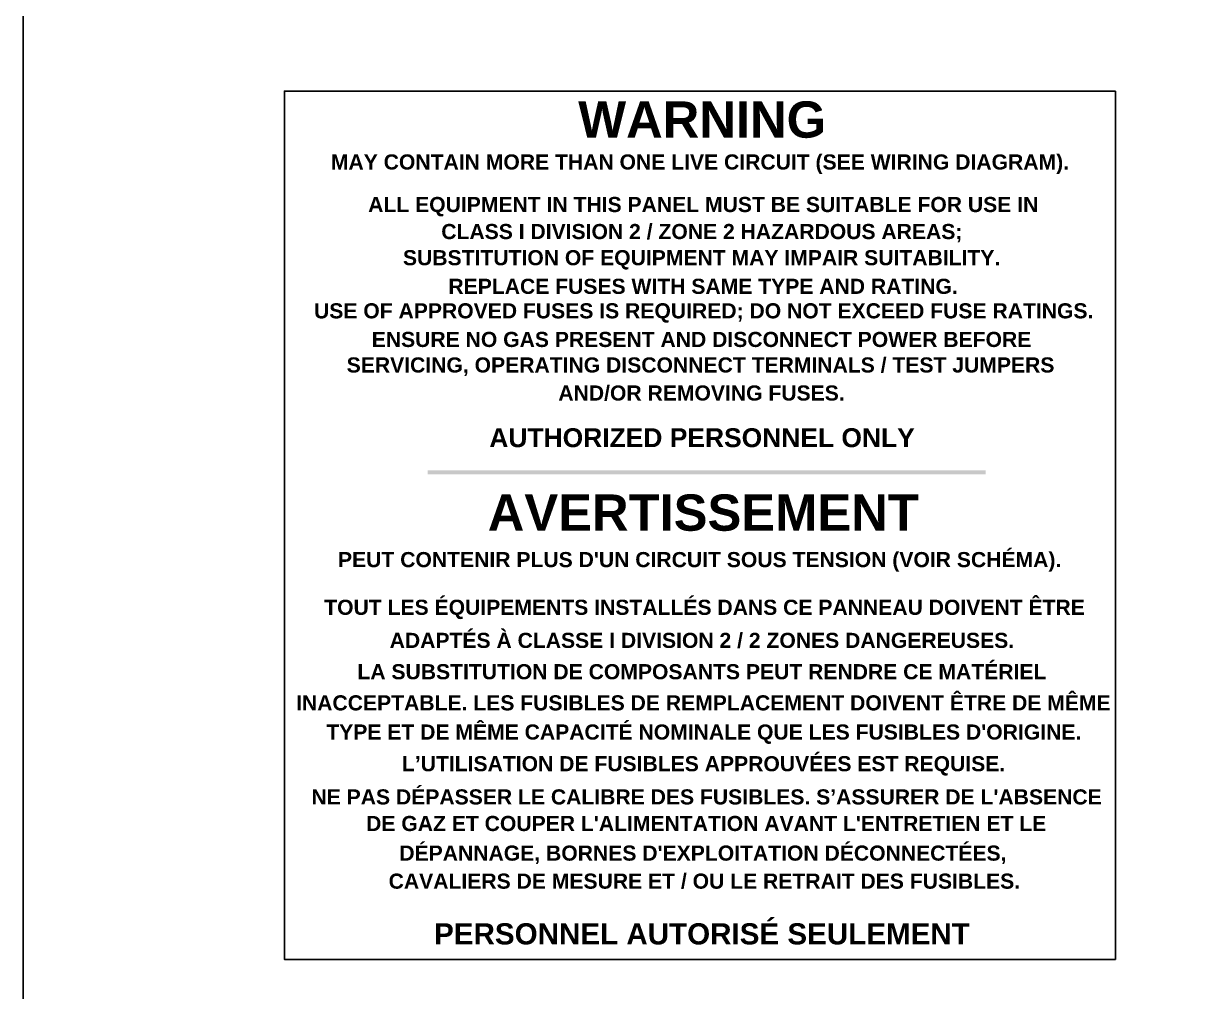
# Model space of a CAD drawing. Extents: x 4695 to 5539, y 0 to 536.
# Drawn here: x 4695 to 4886.9, y 215.5 to 375.9 of the extents above; entities that cross this region are included whole.
import ezdxf

# ---------------------------------------------------------------- set-up
doc = ezdxf.new("R2010")
doc.units = 0
doc.header["$LTSCALE"] = 10
doc.header["$MEASUREMENT"] = 0
doc.layers.add('G02-1-PRDXXXX-E-MRIO-01-P01-01$0$ANNOTATION', color=7, linetype='Continuous')
doc.layers.add('G02-1-PRDXXXX-E-MRIO-01-P01-01$0$TITLE', color=7, linetype='Continuous')
doc.layers.add('G02-1-PRDXXXX-E-MRIO-01-P01-01$0$View', color=251, linetype='Continuous', plot=False)
doc.styles.add('G02-1-PRDXXXX-E-MRIO-01-P01-01$0$PDF Swiss721BT Bold', font='arialbd.ttf')

# ---------------------------------------------------------------- blocks, each defined once
blk = doc.blocks.new('G02-1-PRDXXXX-E-MRIO-01-P01-01$0$DV-54809-ZX-210-002')
at = {"layer": 'G02-1-PRDXXXX-E-MRIO-01-P01-01$0$ANNOTATION', "lineweight": 25}
blk.add_lwpolyline([(180.94, 364.68), (180.94, 220.82), (43.27, 220.82), (43.27, 364.68)], close=True, dxfattribs=at)
at = {"layer": 'G02-1-PRDXXXX-E-MRIO-01-P01-01$0$ANNOTATION', "transparency": 33554559}
for points in [[(66.98, 301.86), (66.98, 301.18), (159.44, 301.86)], [(66.98, 301.18), (159.44, 301.86), (159.44, 301.18)]]:
    blk.add_solid(points, dxfattribs=at)
at = {"layer": 'G02-1-PRDXXXX-E-MRIO-01-P01-01$0$ANNOTATION', "attachment_point": 4, "style": 'G02-1-PRDXXXX-E-MRIO-01-P01-01$0$PDF Swiss721BT Bold'}
for s, insert, char_height in [('WARNING', (91.95, 359.91), 6.013), ('MAY CONTAIN MORE THAN ONE LIVE CIRCUIT (SEE WIRING DIAGRAM).', (50.97, 352.55), 2.5053), ('ALL EQUIPMENT IN THIS PANEL MUST BE SUITABLE FOR USE IN', (57.15, 345.52), 2.5053), ('CLASS I DIVISION 2 / ZONE 2 HAZARDOUS AREAS;', (69.26, 341.12), 2.5053), ('SUBSTITUTION OF EQUIPMENT MAY IMPAIR SUITABILITY.', (62.91, 336.71), 2.5053), ('REPLACE FUSES WITH SAME TYPE AND RATING.', (70.44, 332.31), 2.5053), ('USE OF APPROVED FUSES IS REQUIRED; DO NOT EXCEED FUSE RATINGS.', (48.18, 327.91), 2.5053), ('ENSURE NO GAS PRESENT AND DISCONNECT POWER BEFORE', (57.74, 323.51), 2.5053), ('SERVICING, OPERATING DISCONNECT TERMINALS / TEST JUMPERS', (53.59, 319.02), 2.5053), ('AND/OR REMOVING FUSES.', (88.65, 314.62), 2.5053), ('AUTHORIZED PERSONNEL ONLY', (77.22, 307.23), 3.1316), ('AVERTISSEMENT', (76.96, 294.8), 6.013), ("PEUT CONTENIR PLUS D'UN CIRCUIT SOUS TENSION (VOIR SCHÉMA).", (52.15, 286.68), 2.5054), ('TOUT LES ÉQUIPEMENTS INSTALLÉS DANS CE PANNEAU DOIVENT ÊTRE', (49.87, 278.8), 2.5054), ('ADAPTÉS À CLASSE I DIVISION 2 / 2 ZONES DANGEREUSES.', (60.71, 273.64), 2.5054), ('LA SUBSTITUTION DE COMPOSANTS PEUT RENDRE CE MATÉRIEL', (55.37, 268.47), 2.5054), ('INACCEPTABLE. LES FUSIBLES DE REMPLACEMENT DOIVENT ÊTRE DE MÊME', (45.21, 263.31), 2.5054), ("TYPE ET DE MÊME CAPACITÉ NOMINALE QUE LES FUSIBLES D'ORIGINE.", (50.21, 258.14), 2.5054), ('L’UTILISATION DE FUSIBLES APPROUVÉES EST REQUISE.', (62.74, 252.89), 2.5054), ("NE PAS DÉPASSER LE CALIBRE DES FUSIBLES. S’ASSURER DE L'ABSENCE", (47.75, 247.73), 2.5054), ("DE GAZ ET COUPER L'ALIMENTATION AVANT L'ENTRETIEN ET LE", (56.81, 243.33), 2.5054), ("DÉPANNAGE, BORNES D'EXPLOITATION DÉCONNECTÉES,", (62.31, 238.16), 2.5054), ('CAVALIERS DE MESURE ET / OU LE RETRAIT DES FUSIBLES.', (60.54, 233.76), 2.5054), ('PERSONNEL AUTORISÉ SEULEMENT', (68.07, 225.04), 3.5076)]:
    blk.add_mtext(s, dxfattribs=dict(at, insert=insert, char_height=char_height))

msp = doc.modelspace()

# ---------------------------------------------------------------- linework, layer by layer
at = {"layer": 'G02-1-PRDXXXX-E-MRIO-01-P01-01$0$TITLE'}
msp.add_lwpolyline([(4695, 536.37), (5538.77, 536.37), (5538.77, 42.04), (4695, 42.04)], close=True, dxfattribs=at)
at = {"layer": 'G02-1-PRDXXXX-E-MRIO-01-P01-01$0$View'}
msp.add_lwpolyline([(4695, 536), (5538, 536), (5538, 43), (4695, 43)], close=True, dxfattribs=at)

# ---------------------------------------------------------------- block references
msp.add_blockref('G02-1-PRDXXXX-E-MRIO-01-P01-01$0$DV-54809-ZX-210-002', (4695, 0))

doc.saveas('drawing.dxf')
